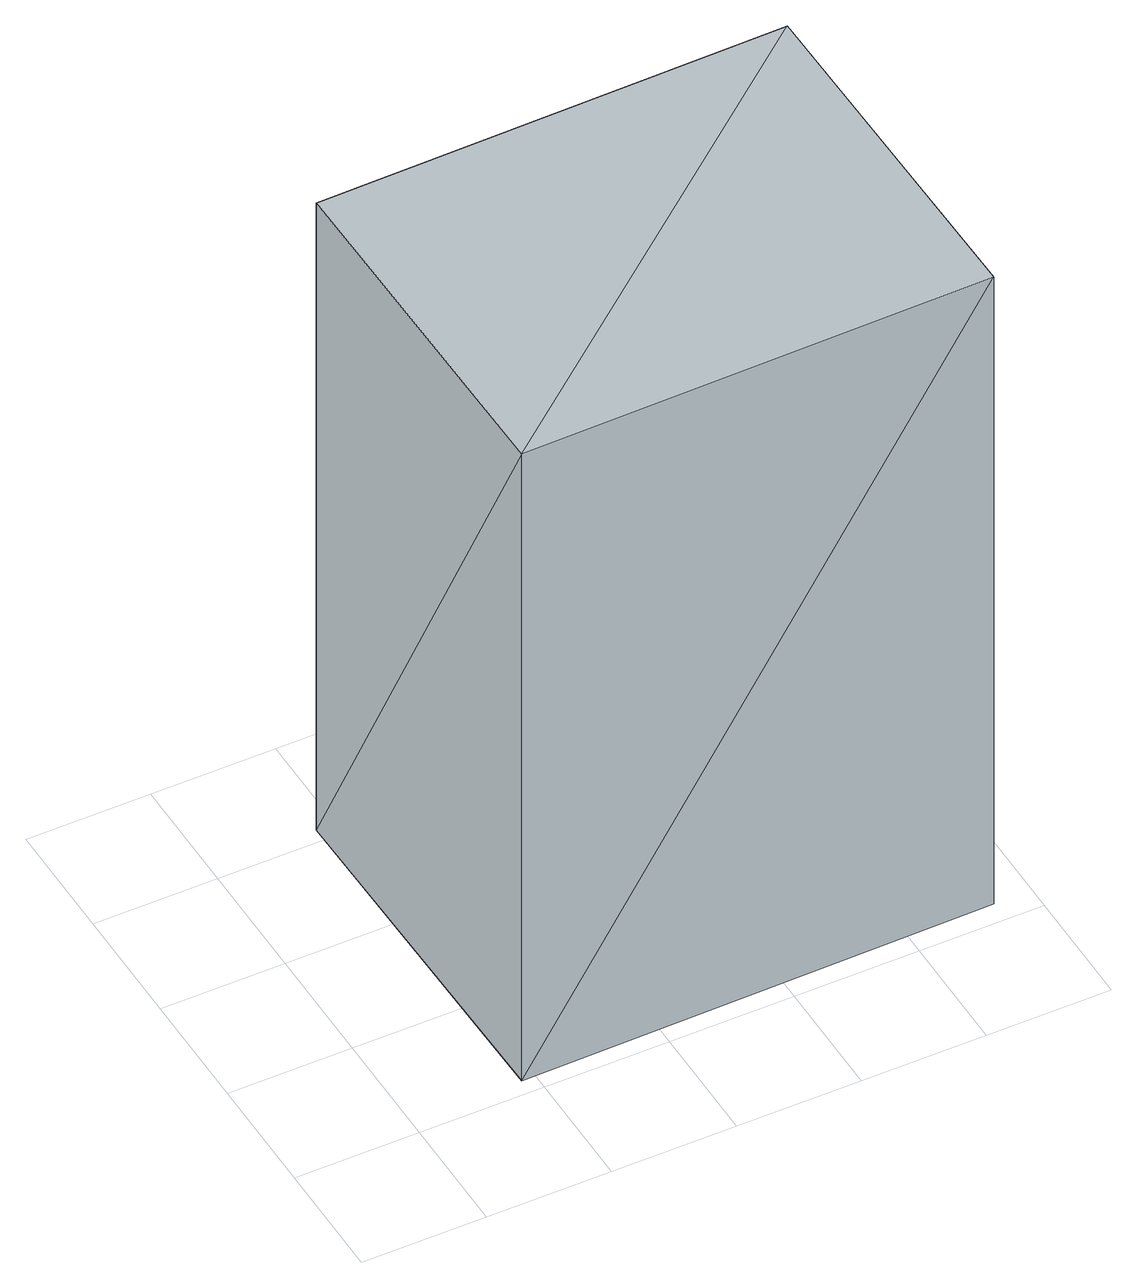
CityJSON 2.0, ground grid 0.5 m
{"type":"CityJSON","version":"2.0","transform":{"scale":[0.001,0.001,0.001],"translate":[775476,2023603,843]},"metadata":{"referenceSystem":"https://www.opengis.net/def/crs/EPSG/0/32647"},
"CityObjects":{
"object1":{"type":"GenericCityObject","geometry":[{"type":"MultiSurface","lod":"1","boundaries":[[[0,1,2]],[[0,2,3]],[[1,4,5]],[[1,5,2]],[[4,6,7]],[[4,7,5]],[[6,0,3]],[[6,3,7]],[[3,2,5]],[[3,5,7]],[[6,4,1]],[[6,1,0]]]}]}
},
"vertices":[
[2325,1587,921],[2325,1587,3921],[425,1560,3921],[425,1560,921],[2347,92,3921],[446,65,3921],[2347,92,921],[446,65,921]
]}
